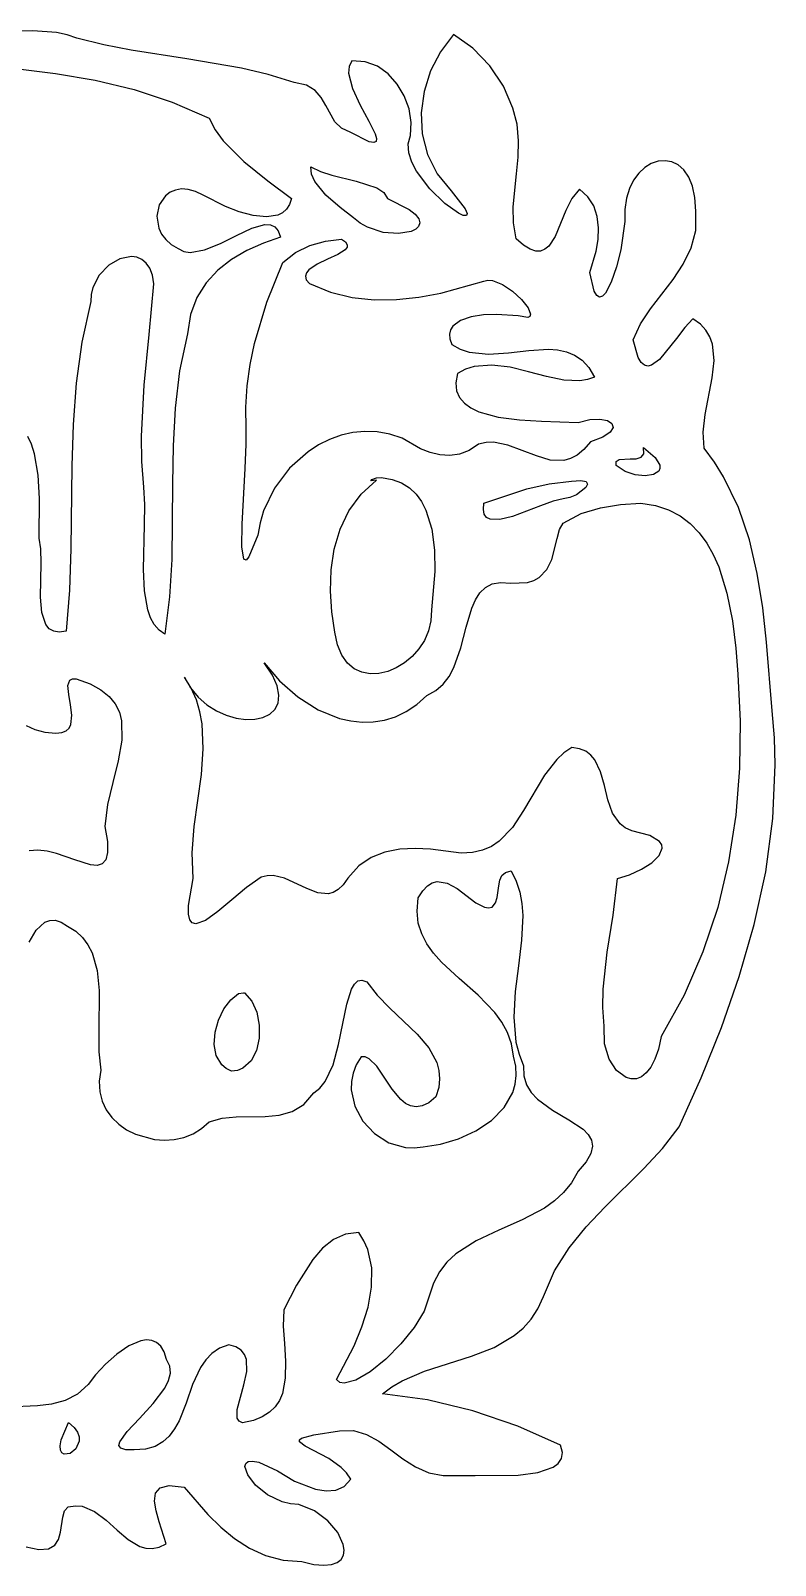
# Model space of a CAD drawing. Extents: x -102 to 123, y -126 to 59.
# Drawn here: x 39.9 to 123.4, y -124.6 to 47.5 of the extents above; entities that cross this region are included whole.
import ezdxf

# ---------------------------------------------------------------- set-up
doc = ezdxf.new("R2010")
doc.units = 0

msp = doc.modelspace()

# ---------------------------------------------------------------- linework, layer by layer
at = {"layer": 'Layer 1'}
for p, q in [((40.185181, 47.513242), (34.537491, 47.373076)), ((42.813556, 47.314793), (40.185181, 47.513242)), ((44.013064, 47.063713), (42.813556, 47.314793)), ((45.111048, 46.67912), (44.013064, 47.063713)), ((48.135279, 45.926645), (45.111048, 46.67912)), ((87.323589, 47.07805), (85.871158, 45.153524)), ((89.509112, 45.544868), (87.323589, 47.07805)), ((51.214176, 45.331234), (48.135279, 45.926645)), ((57.437724, 44.372017), (51.214176, 45.331234)), ((85.871158, 45.153524), (84.768337, 42.999603)), ((91.408577, 43.583714), (89.509112, 45.544868)), ((38.209888, 43.264965), (42.708703, 42.731279)), ((63.585208, 43.322294), (57.437724, 44.372017)), ((66.569026, 42.613751), (63.585208, 43.322294)), ((75.639943, 43.496037), (75.58374, 42.754195)), ((75.933325, 44.11473), (75.639943, 43.496037)), ((77.431757, 44.028989), (75.933325, 44.11473)), ((78.803992, 43.521088), (77.431757, 44.028989)), ((80.016496, 42.66493), (78.803992, 43.521088)), ((92.933251, 41.30722), (91.408577, 43.583714)), ((42.708703, 42.731279), (47.157984, 41.964855)), ((47.157984, 41.964855), (51.529988, 40.908936)), ((69.460148, 41.70289), (66.569026, 42.613751)), ((70.841944, 41.407839), (69.460148, 41.70289)), ((71.818026, 40.820695), (70.841944, 41.407839)), ((75.58374, 42.754195), (76.012231, 41.019985)), ((81.035739, 41.534418), (80.016496, 42.66493)), ((81.828189, 40.203453), (81.035739, 41.534418)), ((84.768337, 42.999603), (84.043795, 40.693025)), ((93.994399, 38.82802), (92.933251, 41.30722)), ((51.529988, 40.908936), (55.796972, 39.506769)), ((72.507259, 40.029373), (71.818026, 40.820695)), ((73.028509, 39.121788), (72.507259, 40.029373)), ((76.012231, 41.019985), (76.877516, 39.149949)), ((82.360314, 38.74594), (81.828189, 40.203453)), ((84.043795, 40.693025), (83.726201, 38.310525)), ((55.796972, 39.506769), (59.93119, 37.7016)), ((74.042516, 37.309487), (73.028509, 39.121788)), ((76.877516, 39.149949), (77.838311, 37.381937)), ((82.598583, 37.235782), (82.360314, 38.74594)), ((83.726201, 38.310525), (83.844224, 35.928841)), ((94.474817, 37.013232), (93.994399, 38.82802)), ((59.93119, 37.7016), (60.61532, 36.407496)), ((60.61532, 36.407496), (61.524202, 35.167687)), ((74.773004, 36.5806), (74.042516, 37.309487)), ((75.810968, 36.08711), (74.773004, 36.5806)), ((77.838311, 37.381937), (78.553336, 35.953799)), ((82.509465, 35.74688), (82.598583, 37.235782)), ((94.636671, 35.171758), (94.474817, 37.013232)), ((61.524202, 35.167687), (63.835624, 32.838729)), ((77.880946, 35.068536), (75.810968, 36.08711)), ((78.418499, 34.969147), (77.880946, 35.068536)), ((78.681308, 35.103382), (78.418499, 34.969147)), ((78.553336, 35.953799), (78.712034, 35.441509)), ((78.712034, 35.441509), (78.681308, 35.103382)), ((82.263487, 34.811534), (82.509465, 35.74688)), ((82.329171, 33.813134), (82.263487, 34.811534)), ((83.844224, 35.928841), (84.426535, 33.624709)), ((94.577388, 33.314639), (94.636671, 35.171758)), ((63.835624, 32.838729), (66.504246, 30.690286)), ((82.654954, 32.78086), (82.329171, 33.813134)), ((83.189274, 31.743894), (82.654954, 32.78086)), ((84.426535, 33.624709), (85.501802, 31.474867)), ((94.394397, 31.452917), (94.577388, 33.314639)), ((110.288746, 32.87059), (109.52335, 32.610995)), ((111.062069, 32.937139), (110.288746, 32.87059)), ((111.817323, 32.802075), (111.062069, 32.937139)), ((112.528514, 32.456833), (111.817323, 32.802075)), ((71.422022, 31.407464), (71.33058, 32.24214)), ((71.33058, 32.24214), (71.33059, 32.24213)), ((71.33059, 32.24213), (72.41275, 31.719959)), ((71.774293, 30.594833), (71.422022, 31.407464)), ((72.41275, 31.719959), (73.685087, 31.304799)), ((73.685087, 31.304799), (76.41703, 30.627566)), ((84.677284, 29.772605), (83.189274, 31.743894)), ((85.501802, 31.474867), (87.098695, 29.55605)), ((94.046999, 27.759828), (94.394397, 31.452917)), ((108.120325, 31.546935), (107.534686, 30.759602)), ((108.791878, 32.166922), (108.120325, 31.546935)), ((109.52335, 32.610995), (108.791878, 32.166922)), ((113.169645, 31.892845), (112.528514, 32.456833)), ((113.714721, 31.101545), (113.169645, 31.892845)), ((114.137746, 30.074367), (113.714721, 31.101545)), ((55.566523, 29.388569), (55.06337, 29.011344)), ((56.158312, 29.64599), (55.566523, 29.388569)), ((56.831693, 29.763472), (56.158312, 29.64599)), ((57.579625, 29.720882), (56.831693, 29.763472)), ((58.395064, 29.498087), (57.579625, 29.720882)), ((59.27097, 29.074952), (58.395064, 29.498087)), ((66.504246, 30.690286), (69.16886, 28.69792)), ((73.029596, 29.059531), (71.774293, 30.594833)), ((76.41703, 30.627566), (78.759896, 29.874541)), ((78.759896, 29.874541), (79.545886, 29.364639)), ((79.545886, 29.364639), (79.94716, 28.70983)), ((86.380707, 28.132715), (84.677284, 29.772605)), ((87.098695, 29.55605), (88.658537, 27.53589)), ((101.46514, 29.7259), (100.62279, 28.70132)), ((102.416544, 28.900175), (101.46514, 29.7259)), ((107.060957, 29.81349), (106.725135, 28.717165)), ((107.534686, 30.759602), (107.060957, 29.81349)), ((114.412724, 28.802744), (114.137746, 30.074367)), ((54.351136, 27.978015), (54.07795, 26.707071)), ((55.06337, 29.011344), (54.351136, 27.978015)), ((61.765622, 27.797419), (59.27097, 29.074952)), ((63.299018, 27.214619), (61.765622, 27.797419)), ((68.956831, 28.021915), (68.622664, 27.49515)), ((69.16886, 28.69792), (68.956831, 28.021915)), ((74.633044, 27.683892), (73.029596, 29.059531)), ((76.12119, 26.51557), (74.633044, 27.683892)), ((79.94716, 28.70983), (82.36274, 27.477077)), ((87.887052, 27.057668), (86.380707, 28.132715)), ((88.658537, 27.53589), (88.87472, 27.014843)), ((94.077448, 25.950544), (94.046999, 27.759828)), ((100.62279, 28.70132), (99.9464, 27.33188)), ((103.065533, 27.872179), (102.416544, 28.900175)), ((103.447997, 26.694431), (103.065533, 27.872179)), ((106.725135, 28.717165), (106.553213, 27.479192)), ((114.51366, 27.27811), (114.412724, 28.802744)), ((54.07795, 26.707071), (54.300148, 25.359583)), ((64.867866, 26.797052), (63.299018, 27.214619)), ((66.355721, 26.640657), (64.867866, 26.797052)), ((67.646135, 26.841376), (66.355721, 26.640657)), ((68.180913, 27.105635), (67.646135, 26.841376)), ((68.622664, 27.49515), (68.180913, 27.105635)), ((76.86862, 25.926504), (76.12119, 26.51557)), ((77.697891, 25.464813), (76.86862, 25.926504)), ((82.36274, 27.477077), (83.052085, 26.920845)), ((83.052085, 26.920845), (83.438549, 26.413438)), ((83.55419, 25.961402), (83.431069, 25.571282)), ((83.438549, 26.413438), (83.55419, 25.961402)), ((88.437416, 26.804913), (87.887052, 27.057668)), ((88.783826, 26.780911), (88.437416, 26.804913)), ((88.87472, 27.014843), (88.783826, 26.780911)), ((94.3739, 24.18082), (94.077448, 25.950544)), ((99.9464, 27.33188), (98.734406, 24.437537)), ((103.599825, 25.419455), (103.447997, 26.694431)), ((106.57119, 26.10814), (106.098399, 22.946559)), ((106.553213, 27.479192), (106.57119, 26.10814)), ((114.507236, 25.111552), (114.51366, 27.27811)), ((54.300148, 25.359583), (54.614622, 24.707469)), ((54.614622, 24.707469), (55.074068, 24.09662)), ((55.074068, 24.09662), (55.685531, 23.54717)), ((61.207863, 23.657038), (63.015391, 24.564061)), ((63.015391, 24.564061), (64.720577, 25.364624)), ((64.720577, 25.364624), (66.194937, 25.780525)), ((67.93725, 24.345522), (66.022866, 23.679038)), ((66.194937, 25.780525), (66.805407, 25.757288)), ((66.805407, 25.757288), (67.309989, 25.533559)), ((67.309989, 25.533559), (67.692624, 25.074562)), ((67.692624, 25.074562), (67.93725, 24.345522)), ((72.983327, 23.925627), (74.77098, 24.139287)), ((74.77098, 24.139287), (74.771, 24.13927)), ((74.771, 24.13927), (75.229915, 23.819039)), ((79.473711, 24.897372), (77.697891, 25.464813)), ((81.192168, 24.760882), (79.473711, 24.897372)), ((82.596781, 25.002974), (81.192168, 24.760882)), ((83.101246, 25.249624), (82.596781, 25.002974)), ((83.431069, 25.571282), (83.101246, 25.249624)), ((95.203377, 23.456974), (94.3739, 24.18082)), ((98.734406, 24.437537), (98.020254, 23.352193)), ((103.355128, 22.787901), (103.556905, 24.099771)), ((103.556905, 24.099771), (103.599825, 25.419455)), ((113.992886, 23.145744), (114.507236, 25.111552)), ((55.685531, 23.54717), (56.45605, 23.079252)), ((56.45605, 23.079252), (57.084461, 22.749434)), ((57.084461, 22.749434), (57.799709, 22.63643)), ((57.799709, 22.63643), (59.426475, 22.92176)), ((59.426475, 22.92176), (61.207863, 23.657038)), ((64.180293, 22.855074), (62.460713, 21.854318)), ((66.022866, 23.679038), (64.180293, 22.855074)), ((68.20641, 21.529437), (69.620355, 22.648526)), ((69.620355, 22.648526), (71.239556, 23.437981)), ((71.239556, 23.437981), (72.983327, 23.925627)), ((74.370244, 22.416609), (73.221728, 21.881201)), ((75.201962, 22.95223), (74.370244, 22.416609)), ((75.409646, 23.229118), (75.201962, 22.95223)), ((75.229915, 23.819039), (75.430881, 23.516854)), ((75.430881, 23.516854), (75.409646, 23.229118)), ((95.929275, 23.004055), (95.203377, 23.456974)), ((96.562752, 22.79459), (95.929275, 23.004055)), ((97.114968, 22.801106), (96.562752, 22.79459)), ((97.597083, 22.996131), (97.114968, 22.801106)), ((98.020254, 23.352193), (97.597083, 22.996131)), ((102.61856, 20.39769), (103.355128, 22.787901)), ((106.098399, 22.946559), (105.61079, 21.030051)), ((113.099928, 21.332399), (113.992886, 23.145744)), ((48.674319, 21.211662), (47.607687, 20.104607)), ((49.932673, 21.938), (48.674319, 21.211662)), ((51.225142, 22.187521), (49.932673, 21.938)), ((51.834917, 22.103446), (51.225142, 22.187521)), ((52.394118, 21.86413), (51.834917, 22.103446)), ((52.883043, 21.457562), (52.394118, 21.86413)), ((53.281993, 20.87173), (52.883043, 21.457562)), ((53.571265, 20.09462), (53.281993, 20.87173)), ((60.915307, 20.657462), (59.595257, 19.245194)), ((62.460713, 21.854318), (60.915307, 20.657462)), ((66.422155, 17.0603), (68.20641, 21.529437)), ((71.118302, 20.695874), (70.841323, 20.354694)), ((72.042413, 21.317219), (71.118302, 20.695874)), ((73.221728, 21.881201), (72.042413, 21.317219)), ((105.61079, 21.030051), (105.02097, 19.299976)), ((111.957682, 19.623227), (113.099928, 21.332399)), ((47.607687, 20.104607), (46.890385, 18.712931)), ((53.227867, 13.441151), (53.73116, 19.114222)), ((53.73116, 19.114222), (53.571265, 20.09462)), ((59.595257, 19.245194), (58.551743, 17.598205)), ((70.841323, 20.354694), (70.735394, 19.988377)), ((70.735394, 19.988377), (70.836267, 19.593326)), ((70.836267, 19.593326), (71.17969, 19.16594)), ((71.17969, 19.16594), (73.557888, 18.196889)), ((85.91603, 18.087809), (90.76169, 19.441691)), ((90.76169, 19.441691), (91.200419, 19.5493)), ((91.200419, 19.5493), (91.703807, 19.508618)), ((91.703807, 19.508618), (92.826276, 19.069211)), ((92.826276, 19.069211), (93.972522, 18.297138)), ((103.127734, 18.305192), (102.61856, 20.39769)), ((105.02097, 19.299976), (104.377888, 18.064019)), ((109.44261, 16.324252), (111.957682, 19.623227)), ((46.711985, 17.940391), (46.68002, 17.132732)), ((46.890385, 18.712931), (46.711985, 17.940391)), ((58.551743, 17.598205), (57.835947, 15.697184)), ((73.557888, 18.196889), (75.989772, 17.601633)), ((75.989772, 17.601633), (78.458436, 17.336635)), ((78.458436, 17.336635), (80.946971, 17.358356)), ((80.946971, 17.358356), (83.438472, 17.62326)), ((83.438472, 17.62326), (85.91603, 18.087809)), ((93.972522, 18.297138), (94.985972, 17.366062)), ((94.985972, 17.366062), (95.710056, 16.449649)), ((103.420475, 17.809612), (103.127734, 18.305192)), ((103.730493, 17.629863), (103.420475, 17.809612)), ((104.051671, 17.727486), (103.730493, 17.629863)), ((104.377888, 18.064019), (104.051671, 17.727486)), ((46.68002, 17.132732), (45.654846, 12.586355)), ((57.835947, 15.697184), (57.49905, 13.522822)), ((65.033253, 12.445538), (66.422155, 17.0603)), ((90.721416, 15.633672), (89.332066, 15.415512)), ((92.156836, 15.700961), (90.721416, 15.633672)), ((94.58037, 15.525041), (92.156836, 15.700961)), ((95.663827, 15.355474), (94.58037, 15.525041)), ((95.710056, 16.449649), (95.988198, 15.721565)), ((95.988198, 15.721565), (95.911113, 15.482416)), ((108.328423, 14.637871), (109.44261, 16.324252)), ((87.020857, 13.976891), (86.904223, 13.500515)), ((87.277091, 14.384462), (87.020857, 13.976891)), ((88.135165, 15.010951), (87.277091, 14.384462)), ((89.332066, 15.415512), (88.135165, 15.010951)), ((95.911113, 15.482416), (95.663827, 15.355474)), ((107.48223, 12.86251), (108.328423, 14.637871)), ((113.287248, 14.227004), (112.337523, 12.997268)), ((114.19934, 15.1863), (113.287248, 14.227004)), ((115.030509, 14.602971), (114.19934, 15.1863)), ((115.65652, 13.930009), (115.030509, 14.602971)), ((116.099823, 13.17741), (115.65652, 13.930009)), ((45.654846, 12.586355), (45.02309, 7.992396)), ((52.657407, 7.759432), (53.227867, 13.441151)), ((57.49905, 13.522822), (56.616865, 9.374313)), ((64.537083, 10.089431), (65.033253, 12.445538)), ((86.904223, 13.500515), (86.945485, 12.950892)), ((86.945485, 12.950892), (87.16294, 12.323581)), ((87.16294, 12.323581), (88.107543, 11.799165)), ((108.045245, 10.868799), (107.48223, 12.86251)), ((112.337523, 12.997268), (110.441841, 10.64954)), ((116.382865, 12.35517), (116.099823, 13.17741)), ((116.557969, 10.541747), (116.382865, 12.35517)), ((88.107543, 11.799165), (89.113146, 11.466161)), ((89.113146, 11.466161), (91.261466, 11.244195)), ((91.261466, 11.244195), (93.516121, 11.397294)), ((93.516121, 11.397294), (95.785335, 11.665072)), ((95.785335, 11.665072), (97.977331, 11.78714)), ((97.977331, 11.78714), (99.015692, 11.712162)), ((99.015692, 11.712162), (100.000332, 11.503111)), ((100.000332, 11.503111), (100.919779, 11.127439)), ((100.919779, 11.127439), (101.762561, 10.552598)), ((101.762561, 10.552598), (102.517205, 9.746038)), ((108.38009, 10.304175), (108.045245, 10.868799)), ((110.441841, 10.64954), (109.554218, 9.99308)), ((116.361424, 8.569704), (116.557969, 10.541747)), ((56.616865, 9.374313), (56.120172, 5.180975)), ((64.199779, 7.703976), (64.537083, 10.089431)), ((87.77974, 9.072498), (87.591012, 8.030391)), ((88.704839, 9.552666), (87.77974, 9.072498)), ((89.661055, 9.855722), (88.704839, 9.552666)), ((91.64439, 10.024597), (89.661055, 9.855722)), ((93.684842, 9.767312), (91.64439, 10.024597)), ((95.737507, 9.272061), (93.684842, 9.767312)), ((97.757483, 8.727033), (95.737507, 9.272061)), ((99.699866, 8.320422), (97.757483, 8.727033)), ((103.17224, 8.675211), (102.369728, 8.381702)), ((102.517205, 9.746038), (103.17224, 8.675211)), ((108.745631, 9.989244), (108.38009, 10.304175)), ((109.138222, 9.895161), (108.745631, 9.989244)), ((109.554218, 9.99308), (109.138222, 9.895161)), ((45.02309, 7.992396), (44.68505, 3.364502)), ((52.344254, 2.057883), (52.657407, 7.759432)), ((64.041352, 5.291527), (64.199779, 7.703976)), ((87.591012, 8.030391), (87.67798, 7.134039)), ((87.67798, 7.134039), (88.011142, 6.372186)), ((101.519753, 8.240417), (99.699866, 8.320422)), ((102.369728, 8.381702), (101.519753, 8.240417)), ((115.57176, 4.46961), (116.361424, 8.569704)), ((56.120172, 5.180975), (55.897314, 0.956442)), ((64.08181, 2.854437), (64.041352, 5.291527)), ((88.011142, 6.372186), (88.560998, 5.73358)), ((88.560998, 5.73358), (89.298047, 5.206966)), ((89.298047, 5.206966), (90.192789, 4.781089)), ((90.192789, 4.781089), (92.337346, 4.186532)), ((92.337346, 4.186532), (94.758666, 3.859874)), ((94.758666, 3.859874), (97.220741, 3.711081)), ((97.220741, 3.711081), (101.32314, 3.586958)), ((101.32314, 3.586958), (102.641679, 3.907993)), ((102.641679, 3.907993), (103.7529, 3.965663)), ((103.7529, 3.965663), (104.596461, 3.806757)), ((104.596461, 3.806757), (105.11202, 3.478067)), ((105.11202, 3.478067), (105.239235, 3.026382)), ((115.337827, 2.501488), (115.57176, 4.46961)), ((40.023824, 1.131347), (39.58971, 2.020497)), ((44.68505, 3.364502), (44.541021, -1.28368)), ((52.385565, -0.803822), (52.344254, 2.057883)), ((64.110177, 1.143109), (64.08181, 2.854437)), ((74.731952, 2.140507), (73.448369, 1.672587)), ((76.058365, 2.448244), (74.731952, 2.140507)), ((77.41655, 2.583221), (76.058365, 2.448244)), ((78.795445, 2.532862), (77.41655, 2.583221)), ((80.183992, 2.284593), (78.795445, 2.532862)), ((81.57113, 1.825837), (80.183992, 2.284593)), ((83.643031, 0.632432), (81.57113, 1.825837)), ((104.087262, 1.941192), (102.68739, 1.401268)), ((104.917763, 2.498494), (104.087262, 1.941192)), ((105.239235, 3.026382), (104.917763, 2.498494)), ((115.45062, 0.6946), (115.337827, 2.501488)), ((40.355486, 0.081223), (40.023824, 1.131347)), ((40.763086, -2.344562), (40.355486, 0.081223)), ((55.897314, 0.956442), (55.836637, -3.285653)), ((63.97843, -1.562657), (64.110177, 1.143109)), ((71.053936, 0.306493), (68.963547, -1.549432)), ((72.218677, 1.057057), (71.053936, 0.306493)), ((73.448369, 1.672587), (72.218677, 1.057057)), ((84.720843, 0.20784), (83.643031, 0.632432)), ((85.814105, -0.056816), (84.720843, 0.20784)), ((88.009606, 0.029279), (86.913474, -0.127635)), ((89.093159, 0.447826), (88.009606, 0.029279)), ((90.15479, 1.161904), (89.093159, 0.447826)), ((90.986814, 1.339249), (90.15479, 1.161904)), ((91.813053, 1.360673), (90.986814, 1.339249)), ((93.447561, 1.05085), (91.813053, 1.360673)), ((96.640431, -0.173874), (93.447561, 1.05085)), ((101.958182, 0.541677), (101.221051, -0.071028)), ((102.68739, 1.401268), (101.958182, 0.541677)), ((108.371648, -0.320516), (108.691676, 0.063531)), ((108.6633, 0.76537), (109.958798, -0.340699)), ((108.691676, 0.063531), (108.6633, 0.76537)), ((108.6633, 0.76537), (108.6633, 0.76537)), ((116.608603, -0.882235), (115.45062, 0.6946)), ((44.541021, -1.28368), (44.436189, -10.586326)), ((52.61288, -3.674678), (52.385565, -0.803822)), ((63.632874, -7.841054), (63.97843, -1.562657)), ((68.963547, -1.549432), (67.265679, -3.794586)), ((86.913474, -0.127635), (85.814105, -0.056816)), ((98.19635, -0.628424), (96.640431, -0.173874)), ((99.723631, -0.670868), (98.19635, -0.628424)), ((100.47615, -0.465619), (99.723631, -0.670868)), ((101.221051, -0.071028), (100.47615, -0.465619)), ((105.58453, -0.787719), (105.915541, -0.572413)), ((105.59753, -1.25332), (105.58453, -0.787719)), ((106.595447, -1.915589), (105.59753, -1.25332)), ((105.915541, -0.572413), (107.147988, -0.513961)), ((107.147988, -0.513961), (107.818618, -0.481453)), ((107.818618, -0.481453), (108.371648, -0.320516)), ((109.958798, -0.340699), (110.470655, -1.220237)), ((110.48022, -1.572338), (110.350875, -1.864546)), ((110.470655, -1.220237), (110.48022, -1.572338)), ((117.627868, -2.522014), (116.608603, -0.882235)), ((40.915776, -4.942097), (40.763086, -2.344562)), ((55.836637, -3.285653), (55.755201, -11.767994)), ((76.973606, -4.458116), (78.72073, -2.88379)), ((78.066529, -2.975876), (78.191, -2.818612)), ((78.72073, -2.88379), (78.066529, -2.975876)), ((78.191, -2.818612), (78.715833, -2.624485)), ((78.715833, -2.624485), (79.262715, -2.605985)), ((79.262715, -2.605985), (79.2627, -2.606)), ((79.2627, -2.606), (80.470023, -2.807293)), ((80.470023, -2.807293), (81.512302, -3.196438)), ((81.512302, -3.196438), (82.400419, -3.753911)), ((95.554039, -3.86053), (98.067527, -3.286199)), ((98.067527, -3.286199), (100.589304, -3.010731)), ((100.5893, -3.010726), (101.63827, -2.917295)), ((100.589304, -3.010731), (100.5893, -3.010726)), ((101.63827, -2.917295), (102.201968, -3.047893)), ((102.356381, -3.33883), (102.177498, -3.726417)), ((102.201968, -3.047893), (102.356381, -3.33883)), ((107.721743, -2.29915), (106.595447, -1.915589)), ((108.824416, -2.412699), (107.721743, -2.29915)), ((109.751461, -2.264932), (108.824416, -2.412699)), ((110.350875, -1.864546), (109.751461, -2.264932)), ((119.291335, -5.966472), (117.627868, -2.522014)), ((40.8695, -9.393368), (40.915776, -4.942097)), ((52.72613, -5.606695), (52.61288, -3.674678)), ((67.265679, -3.794586), (66.048814, -6.328364)), ((75.620383, -6.314037), (76.973606, -4.458116)), ((82.400419, -3.753911), (83.145255, -4.46019)), ((83.145255, -4.46019), (83.757694, -5.295754)), ((90.755474, -5.456061), (95.554039, -3.86053)), ((99.648784, -4.969476), (98.525633, -5.250259)), ((100.400963, -4.832184), (99.648784, -4.969476)), ((101.1238, -4.536783), (100.400963, -4.832184)), ((102.177498, -3.726417), (101.1238, -4.536783)), ((52.68885, -7.894513), (52.72613, -5.606695)), ((66.048814, -6.328364), (65.648407, -7.672049)), ((74.630317, -8.390078), (75.620383, -6.314037)), ((83.757694, -5.295754), (84.248617, -6.241079)), ((84.248617, -6.241079), (84.909445, -8.382925)), ((90.690243, -6.1765), (90.755474, -5.456061)), ((90.796115, -6.705932), (90.690243, -6.1765)), ((91.054169, -7.063833), (90.796115, -6.705932)), ((97.103039, -5.779835), (93.964974, -6.962087)), ((98.525633, -5.250259), (97.103039, -5.779835)), ((99.6419, -7.718358), (101.655263, -6.641127)), ((101.655263, -6.641127), (103.818576, -5.978939)), ((103.818576, -5.978939), (106.069431, -5.626908)), ((106.069431, -5.626908), (108.34542, -5.480148)), ((108.3454, -5.480032), (109.99371, -5.738566)), ((108.34542, -5.480148), (108.3454, -5.480032)), ((109.99371, -5.738566), (111.460833, -6.218584)), ((111.460833, -6.218584), (112.757902, -6.899427)), ((120.523205, -9.590906), (119.291335, -5.966472)), ((52.568316, -12.899247), (52.68885, -7.894513)), ((63.618201, -10.355461), (63.632874, -7.841054)), ((65.648407, -7.672049), (65.40143, -9.050163)), ((73.972662, -10.624765), (74.630317, -8.390078)), ((84.909445, -8.382925), (85.214795, -10.729549)), ((91.445486, -7.269681), (91.054169, -7.063833)), ((92.552227, -7.303126), (91.445486, -7.269681)), ((93.964974, -6.962087), (92.552227, -7.303126)), ((98.951079, -9.412684), (99.224203, -8.415073)), ((99.224203, -8.415073), (99.6419, -7.718358)), ((112.757902, -6.899427), (113.896048, -7.760437)), ((113.896048, -7.760437), (114.886403, -8.780956)), ((41.077074, -10.578256), (40.8695, -9.393368)), ((65.40143, -9.050163), (64.402911, -11.489128)), ((98.367561, -11.791831), (98.951079, -9.412684)), ((114.886403, -8.780956), (115.740099, -9.940326)), ((115.740099, -9.940326), (116.468267, -11.217887)), ((121.405664, -13.34745), (120.523205, -9.590906)), ((41.090331, -12.210904), (41.077074, -10.578256)), ((44.436189, -10.586326), (44.27598, -15.213496)), ((55.755201, -11.767994), (55.511131, -15.980972)), ((63.841691, -11.747856), (63.618201, -10.355461)), ((64.073861, -11.857952), (63.841691, -11.747856)), ((64.402911, -11.489128), (64.073861, -11.857952)), ((73.616674, -12.956624), (73.972662, -10.624765)), ((85.214795, -10.729549), (85.251725, -13.124773)), ((97.821671, -12.913985), (98.367561, -11.791831)), ((116.468267, -11.217887), (117.08204, -12.592981)), ((41.021162, -15.990664), (41.090331, -12.210904)), ((52.687867, -15.297011), (52.568316, -12.899247)), ((73.531606, -15.324181), (73.616674, -12.956624)), ((85.251725, -13.124773), (84.86855, -17.4363)), ((96.949363, -13.818271), (97.821671, -12.913985)), ((117.08204, -12.592981), (118.010926, -15.553137)), ((122.020895, -17.188238), (121.405664, -13.34745)), ((44.27598, -15.213496), (43.91097, -19.806368)), ((53.062499, -17.412271), (52.687867, -15.297011)), ((73.686713, -17.665961), (73.531606, -15.324181)), ((90.302392, -15.535605), (90.915598, -14.9255)), ((90.915598, -14.9255), (91.67681, -14.520301)), ((91.67681, -14.520301), (92.61384, -14.352473)), ((92.61384, -14.352473), (93.7545, -14.454478)), ((93.7545, -14.454478), (95.632889, -14.374999)), ((95.632889, -14.374999), (96.354006, -14.148186)), ((96.354006, -14.148186), (96.949363, -13.818271)), ((41.182371, -17.723372), (41.021162, -15.990664)), ((55.511131, -15.980972), (54.98262, -20.156978)), ((89.408748, -17.240676), (89.80938, -16.318152)), ((89.80938, -16.318152), (90.302392, -15.535605)), ((118.010926, -15.553137), (118.615812, -18.655525)), ((122.451083, -21.065403), (122.020895, -17.188238)), ((41.636531, -19.075027), (41.182371, -17.723372)), ((53.377159, -18.314095), (53.062499, -17.412271)), ((53.793616, -19.085452), (53.377159, -18.314095)), ((74.05125, -19.92049), (73.686713, -17.665961)), ((84.811406, -18.651566), (84.537999, -19.797104)), ((84.86855, -17.4363), (84.811406, -18.651566)), ((88.77338, -19.3758), (89.408748, -17.240676)), ((118.615812, -18.655525), (118.985752, -21.73488)), ((42.011535, -19.543209), (41.636531, -19.075027)), ((42.505458, -19.838426), (42.011535, -19.543209)), ((43.133527, -19.93478), (42.505458, -19.838426)), ((43.91097, -19.806368), (43.133527, -19.93478)), ((54.324544, -19.706395), (53.793616, -19.085452)), ((54.98262, -20.156978), (54.324544, -19.706395)), ((74.343226, -21.362279), (74.05125, -19.92049)), ((84.537999, -19.797104), (84.076986, -20.857571)), ((88.173788, -21.681266), (88.77338, -19.3758)), ((74.820155, -22.519522), (74.343226, -21.362279)), ((83.457025, -21.817621), (82.706775, -22.661911)), ((84.076986, -20.857571), (83.457025, -21.817621)), ((87.387475, -23.897359), (88.173788, -21.681266)), ((118.985752, -21.73488), (119.2098, -24.625932)), ((123.08507, -28.7374), (122.451083, -21.065403)), ((67.030009, -24.740938), (66.11419, -23.359338)), ((66.11419, -23.359338), (67.846016, -25.409332)), ((75.453379, -23.407562), (74.820155, -22.519522)), ((76.21424, -24.041745), (75.453379, -23.407562)), ((77.074078, -24.437413), (76.21424, -24.041745)), ((80.930043, -23.941834), (79.960876, -24.346779)), ((81.854895, -23.375097), (80.930043, -23.941834)), ((82.706775, -22.661911), (81.854895, -23.375097)), ((86.854767, -24.890731), (87.387475, -23.897359)), ((44.107069, -25.929378), (44.330533, -25.299395)), ((44.330533, -25.299395), (44.614151, -25.165886)), ((44.614151, -25.165886), (45.04293, -25.180732)), ((45.04293, -25.180732), (46.581794, -25.734153)), ((46.581794, -25.734153), (47.804395, -26.390639)), ((57.938198, -26.228532), (57.1779, -24.967508)), ((57.1779, -24.967508), (57.867242, -26.179881)), ((67.570114, -25.955965), (67.030009, -24.740938)), ((67.846016, -25.409332), (69.883002, -27.196663)), ((78.004236, -24.609912), (77.074078, -24.437413)), ((78.976055, -24.574586), (78.004236, -24.609912)), ((79.960876, -24.346779), (78.976055, -24.574586)), ((85.371187, -26.485805), (86.191942, -25.764368)), ((86.191942, -25.764368), (86.854767, -24.890731)), ((119.2098, -24.625932), (119.491512, -29.907736)), ((44.189121, -26.906477), (44.107069, -25.929378)), ((44.393273, -28.066492), (44.189121, -26.906477)), ((47.804395, -26.390639), (48.740254, -27.141832)), ((48.740254, -27.141832), (49.418892, -27.979375)), ((57.867242, -26.179881), (58.718276, -27.212963)), ((58.506343, -27.525707), (57.938198, -26.228532)), ((58.903498, -28.855625), (58.506343, -27.525707)), ((58.718276, -27.212963), (59.692615, -28.067663)), ((67.772892, -27.00351), (67.570114, -25.955965)), ((67.676729, -27.882667), (67.772892, -27.00351)), ((69.883002, -27.196663), (72.151067, -28.625221)), ((83.230625, -28.036975), (84.36469, -27.022578)), ((84.36469, -27.022578), (85.371187, -26.485805)), ((44.536108, -29.245221), (44.393273, -28.066492)), ((44.43421, -30.278461), (44.536108, -29.245221)), ((49.418892, -27.979375), (49.86983, -28.89491)), ((49.86983, -28.89491), (50.122587, -29.880078)), ((59.150826, -30.214877), (58.903498, -28.855625)), ((59.692615, -28.067663), (60.751875, -28.74489)), ((60.751875, -28.74489), (61.857668, -29.245552)), ((61.857668, -29.245552), (62.971608, -29.570557)), ((65.978454, -29.500716), (66.741124, -29.132178)), ((66.741124, -29.132178), (67.320011, -28.592526)), ((67.320011, -28.592526), (67.676729, -27.882667)), ((72.151067, -28.625221), (74.576129, -29.598895)), ((80.839475, -29.412252), (82.052467, -28.829529)), ((82.052467, -28.829529), (83.230625, -28.036975)), ((123.338519, -31.771378), (123.08507, -28.7374)), ((39.405703, -30.406827), (40.405684, -30.85866)), ((40.405684, -30.85866), (41.521099, -31.146213)), ((43.904163, -31.002012), (44.234169, -30.689211)), ((44.234169, -30.689211), (44.43421, -30.278461)), ((50.122587, -29.880078), (50.151645, -32.025887)), ((59.28065, -33.007748), (59.150826, -30.214877)), ((62.971608, -29.570557), (64.05531, -29.720814)), ((64.05531, -29.720814), (65.070388, -29.69723)), ((65.070388, -29.69723), (65.978454, -29.500716)), ((74.576129, -29.598895), (75.824382, -29.885118)), ((75.824382, -29.885118), (77.084104, -30.021578)), ((77.084104, -30.021578), (78.346034, -29.996263)), ((78.346034, -29.996263), (79.600911, -29.797159)), ((79.600911, -29.797159), (80.839475, -29.412252)), ((119.491512, -29.907736), (119.431794, -35.199035)), ((41.521099, -31.146213), (42.76255, -31.251672)), ((42.76255, -31.251672), (43.421266, -31.196341)), ((43.421266, -31.196341), (43.904163, -31.002012)), ((50.151645, -32.025887), (49.74223, -34.349939)), ((123.429734, -34.79835), (123.338519, -31.771378)), ((49.74223, -34.349939), (49.130508, -36.785371)), ((59.065114, -35.87705), (59.28065, -33.007748)), ((98.920224, -34.208739), (97.546187, -35.954786)), ((99.720966, -33.479267), (98.920224, -34.208739)), ((100.62126, -32.876432), (99.720966, -33.479267)), ((101.477498, -33.008539), (100.62126, -32.876432)), ((102.176847, -33.295614), (101.477498, -33.008539)), ((102.740434, -33.717354), (102.176847, -33.295614)), ((103.189386, -34.253454), (102.740434, -33.717354)), ((103.827895, -35.587514), (103.189386, -34.253454)), ((58.275165, -41.735878), (59.065114, -35.87705)), ((97.546187, -35.954786), (95.209415, -39.945675)), ((104.26139, -37.135357), (103.827895, -35.587514)), ((119.431794, -35.199035), (119.007653, -40.466245)), ((123.161113, -40.823841), (123.429734, -34.79835)), ((49.130508, -36.785371), (48.552643, -39.265323)), ((104.658887, -38.734545), (104.26139, -37.135357)), ((48.552643, -39.265323), (48.2448, -41.722932)), ((105.189401, -40.22264), (104.658887, -38.734545)), ((95.209415, -39.945675), (93.961836, -41.819302)), ((106.02195, -41.437205), (105.189401, -40.22264)), ((119.007653, -40.466245), (118.196092, -45.675782)), ((122.35051, -46.799011), (123.161113, -40.823841)), ((48.2448, -41.722932), (48.526697, -43.423822)), ((58.039352, -44.670864), (58.275165, -41.735878)), ((93.961836, -41.819302), (92.471566, -43.364242)), ((106.604305, -41.891152), (106.02195, -41.437205)), ((107.32555, -42.215802), (106.604305, -41.891152)), ((109.366794, -42.729711), (107.32555, -42.215802)), ((110.454384, -43.40026), (109.366794, -42.729711)), ((40.74202, -44.369236), (39.75343, -44.46102)), ((41.774655, -44.486217), (40.74202, -44.369236)), ((42.824075, -44.749625), (41.774655, -44.486217)), ((48.552802, -44.647762), (48.350373, -45.45709)), ((48.526697, -43.423822), (48.552802, -44.647762)), ((58.13538, -47.573208), (58.039352, -44.670864)), ((79.658275, -44.592323), (78.114153, -45.198347)), ((81.309234, -44.275489), (79.658275, -44.592323)), ((83.027621, -44.189125), (81.309234, -44.275489)), ((84.774028, -44.274508), (83.027621, -44.189125)), ((88.19326, -44.725632), (84.774028, -44.274508)), ((89.469564, -44.659348), (88.19326, -44.725632)), ((90.596181, -44.394887), (89.469564, -44.659348)), ((91.590914, -43.955452), (90.596181, -44.394887)), ((92.471566, -43.364242), (91.590914, -43.955452)), ((110.396557, -44.9855), (110.745309, -44.171005)), ((110.689618, -43.776636), (110.454384, -43.40026)), ((110.745309, -44.171005), (110.689618, -43.776636)), ((44.864242, -45.466375), (42.824075, -44.749625)), ((46.644461, -46.020781), (44.864242, -45.466375)), ((47.368945, -46.081262), (46.644461, -46.020781)), ((47.946668, -45.914144), (47.368945, -46.081262)), ((48.350373, -45.45709), (47.946668, -45.914144)), ((76.716278, -46.152283), (75.50406, -47.512852)), ((78.114153, -45.198347), (76.716278, -46.152283)), ((108.40798, -46.519968), (109.565118, -45.787303)), ((109.565118, -45.787303), (110.396557, -44.9855)), ((118.196092, -45.675782), (116.974118, -50.794063)), ((57.629621, -50.581069), (58.13538, -47.573208)), ((65.77112, -47.424796), (64.142059, -48.576989)), ((66.441199, -47.247096), (65.77112, -47.424796)), ((67.103623, -47.219239), (66.441199, -47.247096)), ((68.405005, -47.505555), (67.103623, -47.219239)), ((70.910429, -48.693812), (68.405005, -47.505555)), ((75.50406, -47.512852), (74.961874, -48.264766)), ((84.422774, -48.366485), (84.962099, -48.032319)), ((84.962099, -48.032319), (85.51065, -47.891784)), ((85.51065, -47.891784), (86.623109, -48.07588)), ((86.623109, -48.07588), (87.735508, -48.687319)), ((92.426554, -48.374603), (92.54753, -47.754734)), ((92.54753, -47.754734), (92.774352, -47.234419)), ((92.774352, -47.234419), (93.172496, -46.867271)), ((93.172496, -46.867271), (93.807435, -46.706902)), ((93.807435, -46.706902), (93.80738, -46.707042)), ((93.80738, -46.707042), (94.387805, -47.868739)), ((94.387805, -47.868739), (94.77904, -49.093184)), ((105.257466, -51.684829), (105.74456, -47.552112)), ((105.74456, -47.552112), (107.082131, -47.127053)), ((107.082131, -47.127053), (108.40798, -46.519968)), ((121.069227, -52.709), (122.35051, -46.799011)), ((64.142059, -48.576989), (62.481272, -49.946076)), ((72.112481, -49.165755), (70.910429, -48.693812)), ((73.279433, -49.269575), (72.112481, -49.165755)), ((73.849436, -49.116252), (73.279433, -49.269575)), ((74.410291, -48.790274), (73.849436, -49.116252)), ((74.961874, -48.264766), (74.410291, -48.790274)), ((83.251317, -51.206817), (83.384125, -49.731442)), ((83.384125, -49.731442), (83.895756, -48.923216)), ((83.895756, -48.923216), (84.422774, -48.366485)), ((87.735508, -48.687319), (89.861549, -50.266399)), ((92.04396, -50.295411), (92.240244, -49.698554)), ((92.240244, -49.698554), (92.426554, -48.374603)), ((94.77904, -49.093184), (95.007546, -50.372773)), ((57.624383, -51.541044), (57.629621, -50.581069)), ((57.765536, -52.183448), (57.624383, -51.541044)), ((60.900993, -51.261661), (59.513455, -52.253349)), ((62.481272, -49.946076), (60.900993, -51.261661)), ((83.392926, -52.546768), (83.251317, -51.206817)), ((89.861549, -50.266399), (90.825904, -50.771127)), ((90.825904, -50.771127), (91.272634, -50.851026)), ((91.272634, -50.851026), (91.691625, -50.777372)), ((91.691625, -50.777372), (92.04396, -50.295411)), ((95.007546, -50.372773), (95.099782, -51.699907)), ((116.974118, -50.794063), (115.318734, -55.787504)), ((40.550367, -53.355692), (41.512414, -52.465257)), ((41.512414, -52.465257), (42.063644, -52.25684)), ((42.063644, -52.25684), (42.667721, -52.240723)), ((42.667721, -52.240723), (43.329178, -52.442729)), ((43.329178, -52.442729), (44.052545, -52.888682)), ((44.052545, -52.888682), (44.985929, -53.47472)), ((58.039048, -52.542082), (57.765536, -52.183448)), ((58.430891, -52.650743), (58.039048, -52.542082)), ((59.513455, -52.253349), (58.430891, -52.650743)), ((83.773005, -53.769882), (83.392926, -52.546768)), ((95.099782, -51.699907), (94.981289, -54.466399)), ((104.587974, -55.813233), (105.257466, -51.684829)), ((119.388569, -58.538945), (121.069227, -52.709)), ((39.745329, -54.70544), (40.550367, -53.355692)), ((44.985929, -53.47472), (45.74443, -54.176434)), ((45.74443, -54.176434), (46.34554, -54.981153)), ((46.34554, -54.981153), (46.806756, -55.876208)), ((84.355603, -54.894746), (83.773005, -53.769882)), ((85.104773, -55.939947), (84.355603, -54.894746)), ((94.981289, -54.466399), (94.635246, -57.331847)), ((46.806756, -55.876208), (47.379482, -57.886642)), ((85.984566, -56.924073), (85.104773, -55.939947)), ((104.117778, -59.951802), (104.587974, -55.813233)), ((115.318734, -55.787504), (113.206947, -60.622521)), ((47.379482, -57.886642), (47.602566, -60.106372)), ((87.992225, -58.783447), (85.984566, -56.924073)), ((94.635246, -57.331847), (94.273338, -60.235438)), ((47.602566, -60.106372), (47.559638, -64.768266)), ((75.38047, -61.664875), (75.899025, -59.978394)), ((75.899025, -59.978394), (76.222096, -59.398887)), ((76.222096, -59.398887), (76.606462, -59.041688)), ((76.606462, -59.041688), (77.066197, -58.941662)), ((77.066197, -58.941662), (77.615375, -59.133672)), ((77.615375, -59.133672), (78.773702, -60.651812)), ((90.09099, -60.621564), (87.992225, -58.783447)), ((104.076695, -62.029422), (104.117778, -59.951802)), ((117.379837, -64.273984), (119.388569, -58.538945)), ((61.597835, -62.189252), (62.358676, -61.162475)), ((62.358676, -61.162475), (63.216396, -60.466749)), ((63.216396, -60.466749), (63.79431, -60.379661)), ((63.79431, -60.379661), (63.8895, -60.365319)), ((63.8895, -60.365319), (64.719228, -61.30963)), ((64.719228, -61.30963), (65.280748, -62.560831)), ((74.938199, -63.822215), (75.38047, -61.664875)), ((78.773702, -60.651812), (80.217842, -62.105828)), ((91.993272, -62.587121), (90.09099, -60.621564)), ((94.273338, -60.235438), (94.107247, -63.11636)), ((113.206947, -60.622521), (110.61576, -65.265532)), ((60.608093, -64.798358), (60.9942, -63.43768)), ((60.9942, -63.43768), (61.597835, -62.189252)), ((65.280748, -62.560831), (65.563845, -63.987902)), ((80.217842, -62.105828), (83.284301, -65.005256)), ((92.78086, -63.664157), (91.993272, -62.587121)), ((93.41148, -64.828814), (92.78086, -63.664157)), ((94.107247, -63.11636), (94.34866, -65.913798)), ((104.22857, -64.115012), (104.076695, -62.029422)), ((47.559638, -64.768266), (47.573542, -67.007703)), ((60.499841, -66.161883), (60.608093, -64.798358)), ((65.563845, -63.987902), (65.558302, -65.45982)), ((74.459616, -66.171499), (74.938199, -63.822215)), ((83.284301, -65.005256), (84.56699, -66.542552)), ((93.849185, -66.09968), (93.41148, -64.828814)), ((104.27392, -66.101022), (104.22857, -64.115012)), ((110.61576, -65.265532), (110.316227, -66.676307)), ((115.114337, -69.899257), (117.379837, -64.273984)), ((47.573542, -67.007703), (47.797635, -69.050982)), ((60.729766, -67.418854), (60.499841, -66.161883)), ((65.253907, -66.845564), (64.640443, -68.014111)), ((65.558302, -65.45982), (65.253907, -66.845564)), ((73.832125, -68.433814), (74.459616, -66.171499)), ((84.56699, -66.542552), (85.45623, -68.199492)), ((94.058025, -67.495342), (93.849185, -66.09968)), ((94.34866, -65.913798), (94.688331, -67.262208)), ((104.782099, -67.804772), (104.27392, -66.101022)), ((110.316227, -66.676307), (109.931167, -67.8182)), ((61.358194, -68.45987), (60.729766, -67.418854)), ((61.840698, -68.865207), (61.358194, -68.45987)), ((64.640443, -68.014111), (63.707696, -68.83444)), ((72.94313, -70.330243), (73.832125, -68.433814)), ((76.43536, -68.447465), (76.082889, -69.371986)), ((76.970865, -67.551542), (76.43536, -68.447465)), ((77.449337, -67.557631), (76.970865, -67.551542)), ((77.902144, -67.760307), (77.449337, -67.557631)), ((78.758111, -68.618398), (77.902144, -67.760307)), ((80.462878, -71.186364), (78.758111, -68.618398)), ((85.45623, -68.199492), (85.70024, -69.087185)), ((94.318631, -68.591237), (94.058025, -67.495342)), ((94.384064, -69.634566), (94.318631, -68.591237)), ((94.688331, -67.262208), (95.20926, -68.566942)), ((95.20926, -68.566942), (95.243104, -69.698768)), ((105.629272, -69.104223), (104.782099, -67.804772)), ((109.47606, -68.706466), (108.966385, -69.356362)), ((109.931167, -67.8182), (109.47606, -68.706466)), ((47.797635, -69.050982), (47.618051, -70.299969)), ((47.618051, -70.299969), (47.676244, -71.462103)), ((62.44545, -69.175529), (61.840698, -68.865207)), ((63.118399, -69.073078), (62.44545, -69.175529)), ((63.707696, -68.83444), (63.118399, -69.073078)), ((72.365382, -71.05409), (72.94313, -70.330243)), ((75.902004, -70.311418), (75.881252, -71.252074)), ((76.082889, -69.371986), (75.902004, -70.311418)), ((85.782207, -70.022018), (85.680904, -71.009732)), ((85.70024, -69.087185), (85.782207, -70.022018)), ((94.270659, -70.623419), (94.384064, -69.634566)), ((95.243104, -69.698768), (95.543057, -70.682482)), ((106.691601, -69.877332), (105.629272, -69.104223)), ((107.264751, -70.028371), (106.691601, -69.877332)), ((107.845251, -70.002059), (107.264751, -70.028371)), ((108.417622, -69.783141), (107.845251, -70.002059)), ((108.966385, -69.356362), (108.417622, -69.783141)), ((112.66337, -75.3999), (115.114337, -69.899257)), ((47.676244, -71.462103), (47.94808, -72.53063)), ((70.57616, -72.892239), (71.680035, -71.581872)), ((71.680035, -71.581872), (72.365382, -71.05409)), ((75.881252, -71.252074), (76.274348, -73.082307)), ((81.42106, -72.348142), (80.462878, -71.186364)), ((85.375105, -72.056072), (84.563771, -72.698057)), ((85.680904, -71.009732), (85.375105, -72.056072)), ((93.020767, -73.244054), (93.994751, -71.555891)), ((93.994751, -71.555891), (94.270659, -70.623419)), ((95.543057, -70.682482), (96.062032, -71.538578)), ((96.062032, -71.538578), (96.752942, -72.287548)), ((47.94808, -72.53063), (48.409422, -73.498799)), ((48.409422, -73.498799), (49.036138, -74.359856)), ((67.786611, -74.102167), (69.26033, -73.689955)), ((69.26033, -73.689955), (70.57616, -72.892239)), ((76.274348, -73.082307), (77.170571, -74.75319)), ((81.950529, -72.778584), (81.42106, -72.348142)), ((82.522698, -73.063052), (81.950529, -72.778584)), ((83.144403, -73.167291), (82.522698, -73.063052)), ((83.822482, -73.057045), (83.144403, -73.167291)), ((84.563771, -72.698057), (83.822482, -73.057045)), ((91.592794, -74.683793), (93.020767, -73.244054)), ((96.752942, -72.287548), (98.462217, -73.546087)), ((98.462217, -73.546087), (100.29418, -74.622042)), ((49.036138, -74.359856), (49.804091, -75.107049)), ((49.804091, -75.107049), (50.689147, -75.733626)), ((58.136095, -76.175175), (59.08912, -75.593723)), ((59.08912, -75.593723), (59.942035, -74.830882)), ((59.942035, -74.830882), (61.394192, -74.438956)), ((61.394192, -74.438956), (62.958795, -74.29727)), ((62.958795, -74.29727), (66.209071, -74.256024)), ((66.209071, -74.256024), (67.786611, -74.102167)), ((77.170571, -74.75319), (78.478316, -76.155222)), ((89.841512, -75.859845), (91.592794, -74.683793)), ((100.29418, -74.622042), (101.872133, -75.67936)), ((101.872133, -75.67936), (102.448136, -76.252263)), ((110.78439, -77.831081), (112.66337, -75.3999)), ((50.689147, -75.733626), (51.667171, -76.232833)), ((51.667171, -76.232833), (53.805585, -76.822129)), ((53.805585, -76.822129), (54.917704, -76.898713)), ((54.917704, -76.898713), (56.026252, -76.820917)), ((56.026252, -76.820917), (57.107094, -76.581988)), ((57.107094, -76.581988), (58.136095, -76.175175)), ((78.478316, -76.155222), (80.105977, -77.178907)), ((80.105977, -77.178907), (81.961949, -77.714746)), ((83.954625, -77.653242), (85.891746, -77.359832)), ((85.891746, -77.359832), (87.897602, -76.756945)), ((87.897602, -76.756945), (89.841512, -75.859845)), ((102.448136, -76.252263), (102.819375, -76.881986)), ((102.819375, -76.881986), (102.938761, -77.589022)), ((81.961949, -77.714746), (82.946924, -77.765506)), ((82.946924, -77.765506), (83.954625, -77.653242)), ((102.759207, -78.393865), (102.233626, -79.317007)), ((102.938761, -77.589022), (102.759207, -78.393865)), ((108.702848, -80.089333), (110.78439, -77.831081)), ((101.31493, -80.378942), (100.584027, -81.676446)), ((102.233626, -79.317007), (101.31493, -80.378942)), ((104.322803, -84.402873), (108.702848, -80.089333)), ((100.584027, -81.676446), (99.694416, -82.780292)), ((98.671177, -83.719957), (97.539388, -84.524919)), ((99.694416, -82.780292), (98.671177, -83.719957)), ((95.050484, -85.848648), (92.42834, -86.987302)), ((97.539388, -84.524919), (95.050484, -85.848648)), ((102.219665, -86.616067), (104.322803, -84.402873)), ((75.226065, -87.423147), (73.877515, -88.04268)), ((76.71732, -87.267182), (75.226065, -87.423147)), ((77.300727, -88.18217), (76.71732, -87.267182)), ((92.42834, -86.987302), (89.873595, -88.176705)), ((100.304692, -88.97215), (102.219665, -86.616067)), ((72.663035, -89.025992), (71.573989, -90.273295)), ((73.877515, -88.04268), (72.663035, -89.025992)), ((77.731455, -89.150015), (77.300727, -88.18217)), ((78.181325, -91.212151), (77.731455, -89.150015)), ((89.873595, -88.176705), (87.586887, -89.65268)), ((98.675566, -91.550077), (100.304692, -88.97215)), ((71.573989, -90.273295), (69.737658, -93.16072)), ((86.606746, -90.571827), (85.768853, -91.651051)), ((87.586887, -89.65268), (86.606746, -90.571827)), ((78.159824, -93.389334), (78.181325, -91.212151)), ((85.098287, -92.91983), (84.62013, -94.407642)), ((85.768853, -91.651051), (85.098287, -92.91983)), ((97.42997, -94.4288), (98.675566, -91.550077)), ((69.737658, -93.16072), (68.29944, -95.906652)), ((77.759849, -95.617308), (78.159824, -93.389334)), ((84.62013, -94.407642), (84.055231, -96.068319)), ((96.812145, -95.803472), (97.42997, -94.4288)), ((68.29944, -95.906652), (68.253277, -97.740109)), ((77.074296, -97.831816), (77.759849, -95.617308)), ((84.055231, -96.068319), (82.939106, -97.899143)), ((96.050533, -96.977784), (96.812145, -95.803472)), ((68.253277, -97.740109), (68.37499, -99.691209)), ((76.196061, -99.968602), (77.074296, -97.831816)), ((82.939106, -97.899143), (81.442586, -99.744664)), ((94.160816, -98.818027), (95.161351, -97.974911)), ((95.161351, -97.974911), (96.050533, -96.977784)), ((52.293269, -99.390665), (50.952542, -99.950505)), ((52.923841, -99.297742), (52.293269, -99.390665)), ((53.511006, -99.355787), (52.923841, -99.297742)), ((54.042103, -99.584528), (53.511006, -99.355787)), ((54.504473, -100.00369), (54.042103, -99.584528)), ((68.37499, -99.691209), (68.504649, -101.665741)), ((81.442586, -99.744664), (79.7365, -101.449433)), ((91.890562, -100.134925), (94.160816, -98.818027)), ((49.590106, -100.877488), (48.307241, -102.013796)), ((50.952542, -99.950505), (49.590106, -100.877488)), ((54.885455, -100.633003), (54.504473, -100.00369)), ((55.17239, -101.492192), (54.885455, -100.633003)), ((55.545333, -102.228365), (55.17239, -101.492192)), ((60.249792, -100.813182), (59.551005, -101.534769)), ((61.100814, -100.240705), (60.249792, -100.813182)), ((62.13218, -99.845592), (61.100814, -100.240705)), ((62.949683, -100.079873), (62.13218, -99.845592)), ((63.537139, -100.445662), (62.949683, -100.079873)), ((63.923239, -100.923704), (63.537139, -100.445662)), ((64.136677, -101.494745), (63.923239, -100.923704)), ((64.16034, -102.838807), (64.136677, -101.494745)), ((74.23313, -103.751982), (76.196061, -99.968602)), ((79.7365, -101.449433), (77.991681, -102.858)), ((84.093985, -102.79954), (89.369511, -101.113878)), ((89.369511, -101.113878), (91.890562, -100.134925)), ((47.205225, -103.20161), (46.38534, -104.283112)), ((48.307241, -102.013796), (47.205225, -103.20161)), ((55.392975, -103.852214), (55.601988, -103.019977)), ((55.601988, -103.019977), (55.545333, -102.228365)), ((58.976347, -102.377209), (58.086989, -104.311624)), ((59.551005, -101.534769), (58.976347, -102.377209)), ((63.837674, -104.323813), (64.16034, -102.838807)), ((68.504649, -101.665741), (68.482325, -103.569497)), ((77.991681, -102.858), (76.37896, -103.814913)), ((81.598992, -103.877046), (84.093985, -102.79954)), ((46.38534, -104.283112), (45.15947, -105.380676)), ((53.678111, -106.444537), (54.968912, -104.710263)), ((54.968912, -104.710263), (55.392975, -103.852214)), ((58.086989, -104.311624), (57.35686, -106.390377)), ((63.071531, -107.100509), (63.837674, -104.323813)), ((68.482325, -103.569497), (68.148089, -105.308266)), ((74.581251, -104.063388), (74.23313, -103.751982)), ((75.069165, -104.164724), (74.581251, -104.063388)), ((76.37896, -103.814913), (75.069165, -104.164724)), ((79.37217, -105.3582), (80.443951, -104.55558)), ((80.443951, -104.55558), (81.598992, -103.877046)), ((42.276133, -106.500949), (40.693452, -106.703283)), ((43.77727, -106.090017), (42.276133, -106.500949)), ((45.15947, -105.380676), (43.77727, -106.090017)), ((52.134535, -108.104288), (53.678111, -106.444537)), ((57.35686, -106.390377), (56.561102, -108.387419)), ((67.814026, -106.086339), (67.342011, -106.787838)), ((68.148089, -105.308266), (67.814026, -106.086339)), ((84.423386, -106.013024), (79.37217, -105.3582)), ((89.527296, -107.23989), (84.423386, -106.013024)), ((40.693452, -106.703283), (37.433029, -106.841411)), ((50.743134, -109.571001), (52.134535, -108.104288)), ((56.561102, -108.387419), (56.068344, -109.284659)), ((63.087145, -108.08413), (63.071531, -107.100509)), ((63.29505, -108.407368), (63.087145, -108.08413)), ((63.67461, -108.592552), (63.29505, -108.407368)), ((64.898344, -108.315118), (63.67461, -108.592552)), ((65.904161, -107.914003), (64.898344, -108.315118)), ((66.712053, -107.400984), (65.904161, -107.914003)), ((67.342011, -106.787838), (66.712053, -107.400984)), ((94.548168, -108.961786), (89.527296, -107.23989)), ((43.339125, -110.50637), (44.178548, -108.561156)), ((44.17854, -108.561156), (44.79559, -109.104614)), ((44.178548, -108.561156), (44.17854, -108.561156)), ((44.79559, -109.104614), (45.177193, -109.647207)), ((45.177193, -109.647207), (45.356174, -110.173594)), ((49.908858, -110.726165), (50.743134, -109.571001)), ((55.474857, -110.076702), (54.752535, -110.735293)), ((56.068344, -109.284659), (55.474857, -110.076702)), ((70.3079, -110.317549), (71.692965, -109.932035)), ((71.692965, -109.932035), (74.54107, -109.50802)), ((74.54107, -109.50802), (76.114288, -109.457544)), ((76.114288, -109.457544), (77.572616, -109.887299)), ((77.572616, -109.887299), (78.956774, -110.65322)), ((99.35027, -111.1017), (94.548168, -108.961786)), ((43.222699, -111.170837), (43.339125, -110.50637)), ((43.2647, -111.650333), (43.222699, -111.170837)), ((43.432306, -111.960201), (43.2647, -111.650333)), ((45.005602, -111.502096), (44.360521, -112.025459)), ((45.365353, -110.668433), (45.005602, -111.502096)), ((45.356174, -110.173594), (45.365353, -110.668433)), ((49.827189, -111.14988), (49.908858, -110.726165)), ((50.036657, -111.451266), (49.827189, -111.14988)), ((50.587881, -111.615508), (50.036657, -111.451266)), ((51.53148, -111.627792), (50.587881, -111.615508)), ((52.808953, -111.539094), (51.53148, -111.627792)), ((53.873269, -111.232176), (52.808953, -111.539094)), ((54.752535, -110.735293), (53.873269, -111.232176)), ((70.069682, -110.513119), (70.3079, -110.317549)), ((70.084036, -110.719763), (70.069682, -110.513119)), ((70.71954, -111.193877), (70.084036, -110.719763)), ((73.361305, -112.578612), (70.71954, -111.193877)), ((78.956774, -110.65322), (80.307479, -111.61124)), ((80.307479, -111.61124), (81.665453, -112.617294)), ((99.548187, -111.912097), (99.35027, -111.1017)), ((43.692693, -112.115784), (43.432306, -111.960201)), ((44.360521, -112.025459), (43.692693, -112.115784)), ((63.956907, -113.479155), (64.051504, -113.138874)), ((64.265446, -114.438939), (63.956907, -113.479155)), ((64.051504, -113.138874), (64.331348, -112.930194)), ((64.331348, -112.930194), (64.810945, -112.882011)), ((64.810945, -112.882011), (65.504797, -113.023219)), ((65.504797, -113.023219), (67.59328, -113.989393)), ((74.763895, -113.599634), (73.361305, -112.578612)), ((81.665453, -112.617294), (83.071413, -113.527316)), ((83.071413, -113.527316), (84.566079, -114.19724)), ((98.514386, -113.577053), (99.096445, -113.137816)), ((99.096445, -113.137816), (99.452312, -112.586816)), ((99.452312, -112.586816), (99.548187, -111.912097)), ((65.140936, -115.578383), (64.265446, -114.438939)), ((67.59328, -113.989393), (69.525185, -115.118315)), ((69.525185, -115.118315), (71.872458, -116.0186)), ((75.353564, -114.216459), (74.763895, -113.599634)), ((75.081387, -115.726326), (75.81851, -114.91336)), ((75.81851, -114.91336), (75.353564, -114.216459)), ((84.566079, -114.19724), (86.19017, -114.483)), ((86.19017, -114.483), (89.771093, -114.502419)), ((89.771093, -114.502419), (94.600246, -114.455531)), ((94.600246, -114.455531), (96.806895, -114.168071)), ((96.806895, -114.168071), (98.514386, -113.577053)), ((53.818098, -117.385134), (53.928618, -116.491546)), ((53.928618, -116.491546), (54.440426, -115.879012)), ((54.440426, -115.879012), (55.466727, -115.628671)), ((55.466727, -115.628671), (57.120729, -115.821663)), ((57.120729, -115.821663), (59.778754, -118.886265)), ((66.46735, -116.666324), (65.140936, -115.578383)), ((68.12866, -117.471598), (66.46735, -116.666324)), ((71.872458, -116.0186), (73.04603, -116.209574)), ((73.04603, -116.209574), (74.13645, -116.135273)), ((74.13645, -116.135273), (75.081387, -115.726326)), ((43.525536, -119.154948), (43.736357, -118.464318)), ((43.736357, -118.464318), (44.135079, -118.008173)), ((44.135079, -118.008173), (44.938916, -117.888092)), ((44.938916, -117.888092), (45.69557, -117.95388)), ((45.69557, -117.95388), (47.094399, -118.527035)), ((47.094399, -118.527035), (48.385715, -119.495582)), ((53.99566, -118.478638), (53.818098, -117.385134)), ((54.348098, -119.690916), (53.99566, -118.478638)), ((69.048643, -117.695997), (68.12866, -117.471598)), ((70.00884, -117.763043), (69.048643, -117.695997)), ((71.762976, -118.466878), (70.00884, -117.763043)), ((73.252002, -119.573178), (71.762976, -118.466878)), ((43.284109, -120.852315), (43.525536, -119.154948)), ((48.385715, -119.495582), (49.623666, -120.627465)), ((55.124779, -122.147243), (54.348098, -119.690916)), ((59.778754, -118.886265), (61.234751, -120.301532)), ((61.234751, -120.301532), (62.793862, -121.570227)), ((74.363764, -120.894234), (73.252002, -119.573178)), ((42.643824, -122.325574), (43.061759, -121.665377)), ((43.061759, -121.665377), (43.284109, -120.852315)), ((49.623666, -120.627465), (50.8624, -121.690629)), ((50.8624, -121.690629), (52.156064, -122.453017)), ((54.318005, -122.525023), (55.124779, -122.147243)), ((62.793862, -121.570227), (64.469932, -122.640938)), ((74.986112, -122.242338), (74.363764, -120.894234)), ((39.406165, -122.501928), (40.837709, -122.800023)), ((40.837709, -122.800023), (41.934431, -122.736068)), ((41.934431, -122.736068), (42.643824, -122.325574)), ((52.156064, -122.453017), (52.840417, -122.648903)), ((52.840417, -122.648903), (53.558808, -122.682574)), ((53.558808, -122.682574), (54.318005, -122.525023)), ((64.469932, -122.640938), (66.276804, -123.462254)), ((66.276804, -123.462254), (68.228322, -123.982763)), ((74.756651, -123.904595), (75.006895, -123.429781)), ((75.078709, -122.867874), (74.986112, -122.242338)), ((75.006895, -123.429781), (75.078709, -122.867874)), ((68.228322, -123.982763), (70.338329, -124.151053)), ((70.338329, -124.151053), (71.691003, -124.463655)), ((71.691003, -124.463655), (72.795154, -124.571847)), ((72.795154, -124.571847), (73.6648, -124.499092)), ((73.6648, -124.499092), (74.313959, -124.268853)), ((74.313959, -124.268853), (74.756651, -123.904595))]:
    msp.add_line(p, q, dxfattribs=at)

doc.saveas('drawing.dxf')
